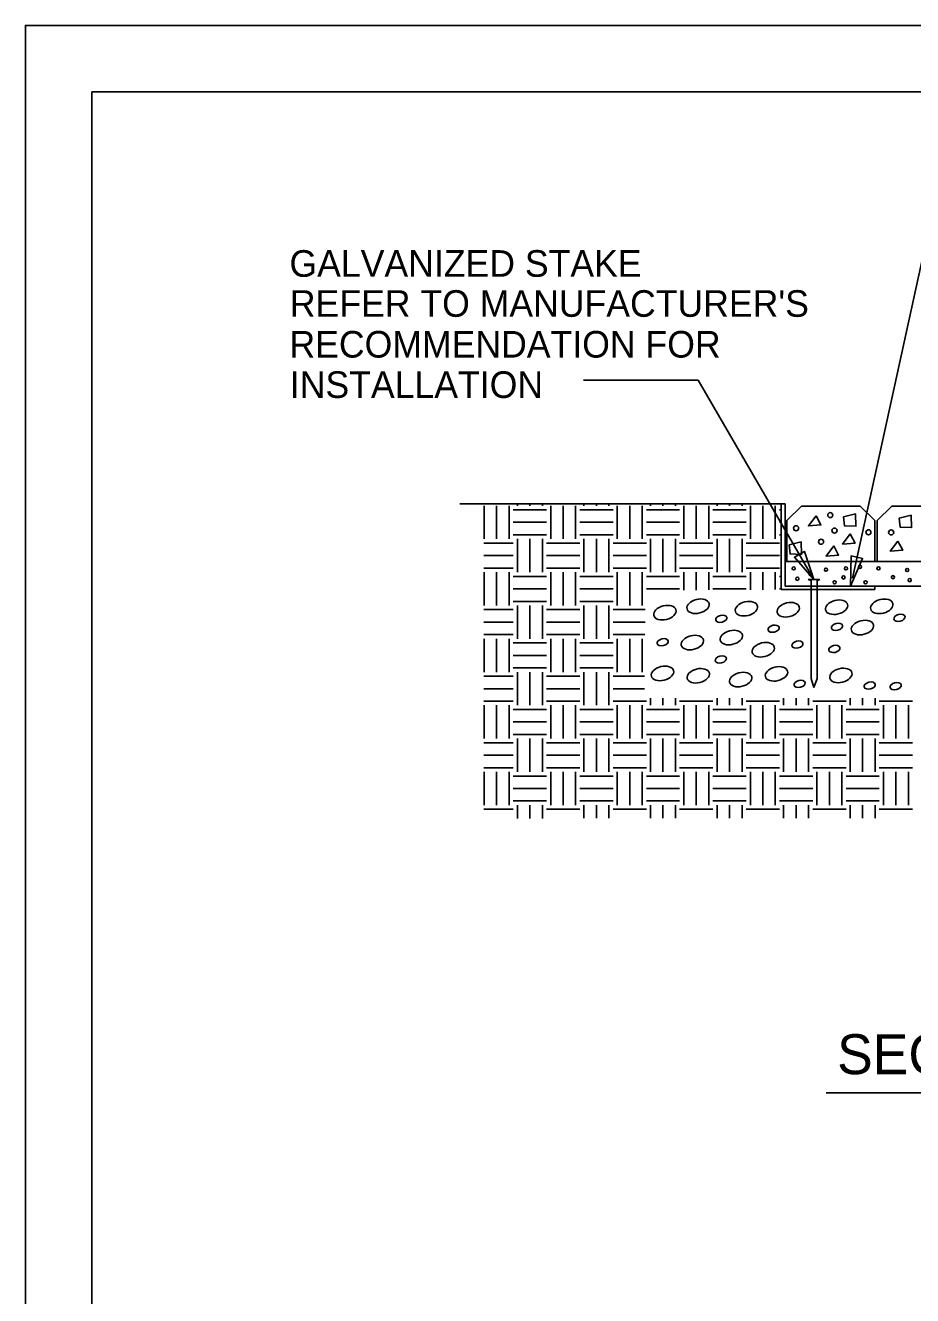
# Model space of a CAD drawing. Extents: x 0 to 8.5, y 0 to 11.
# Drawn here: x 0 to 3.332, y 6.228 to 11 of the extents above; entities that cross this region are included whole.
import ezdxf

# ---------------------------------------------------------------- set-up
doc = ezdxf.new("R2010")
doc.units = 0
for name, color, linetype in [('1', 7, 'Continuous'), ('CONCRETE', 7, 'Continuous'), ('SHEET BORDER', 7, 'Continuous'), ('SHEET INDEX', 7, 'Continuous'), ('SHEET TRIM BORDER', 7, 'Continuous'), ('TEXT', 7, 'Continuous')]:
    doc.layers.add(name, color=color, linetype=linetype)

msp = doc.modelspace()

# ---------------------------------------------------------------- linework, layer by layer
at = {"layer": '1'}
for centre, major_axis in [((2.5266, 8.8179), (0.0416, 0.0103)), ((2.7084, 8.8086), (0.0416, 0.0103)), ((2.8651, 8.8048), (0.0416, 0.0103)), ((3.0467, 8.8143), (0.0416, 0.0103)), ((3.2167, 8.8175), (0.0416, 0.0103)), ((2.4019, 8.7938), (0.0416, 0.0103)), ((2.6137, 8.771), (0.0208, 0.0051)), ((3.2831, 8.7742), (0.0208, 0.0051)), ((2.8104, 8.7336), (0.0208, 0.0051)), ((3.0484, 8.7404), (0.0208, 0.0051)), ((3.144, 8.7377), (0.0416, 0.0103)), ((2.3935, 8.6826), (0.0208, 0.0051)), ((2.5051, 8.6815), (0.0416, 0.0103)), ((2.6513, 8.7002), (0.0416, 0.0103)), ((2.7714, 8.6545), (0.0416, 0.0103)), ((2.8999, 8.6737), (0.0208, 0.0051)), ((3.0384, 8.6574), (0.0208, 0.0051)), ((2.393, 8.5656), (0.0416, 0.0103)), ((2.612, 8.618), (0.0208, 0.0051)), ((2.8211, 8.5639), (0.0416, 0.0103)), ((2.5273, 8.5566), (0.0416, 0.0103)), ((2.6863, 8.5424), (0.0416, 0.0103)), ((3.0629, 8.5578), (0.0416, 0.0103)), ((2.9078, 8.526), (0.0208, 0.0051)), ((3.1713, 8.5197), (0.0208, 0.0051)), ((3.2685, 8.5178), (0.0208, 0.0051))]:
    msp.add_ellipse(centre, major_axis=major_axis, ratio=0.608781, dxfattribs=at)
at = {"layer": 'CONCRETE'}
for p, q in [((2.8393, 9.2024), (1.6313, 9.2024)), ((2.8393, 8.8804), (2.8393, 9.2024)), ((2.8393, 9.2024), (2.8533, 9.2024)), ((2.8533, 9.2024), (2.8533, 8.8934)), ((3.1903, 8.8804), (2.8393, 8.8804)), ((2.8533, 8.8934), (3.1903, 8.8934)), ((2.9403, 8.9184), (2.9843, 8.9184)), ((2.9843, 8.9184), (2.9403, 8.9184)), ((2.9403, 8.9184), (2.9513, 8.9143)), ((2.9513, 8.5464), (2.9513, 8.9143)), ((2.9513, 8.9143), (2.9513, 8.8934)), ((2.9733, 8.9143), (2.9843, 8.9184)), ((2.9733, 8.9143), (2.9733, 8.5464)), ((2.9733, 8.8934), (2.9733, 8.9079)), ((3.1903, 8.8934), (3.1903, 8.8804))]:
    msp.add_line(p, q, dxfattribs=at)
for points in [[(3.1903, 8.9854), (3.1903, 9.1394), (3.1353, 9.1944), (2.9153, 9.1944), (2.8603, 9.1394), (2.8603, 8.9854), (3.1903, 8.9854)], [(3.1993, 8.9854), (3.1993, 9.1394), (3.2543, 9.1944), (3.8223, 9.1944), (3.8773, 9.1394), (3.8773, 8.9854), (3.1993, 8.9854)], [(2.8533, 8.9854), (5.2403, 8.9854), (5.2403, 8.8934), (2.8533, 8.8934), (2.8533, 8.9854)], [(2.9513, 8.8934), (2.8533, 8.8934), (2.8533, 8.9854)], [(2.8533, 8.9854), (5.2403, 8.9854), (5.2403, 8.8934), (2.9733, 8.8934)]]:
    msp.add_lwpolyline(points, dxfattribs=at)
for points in [[(3.1183, 9.1654), (3.1193, 9.1184), (3.0763, 9.1204), (3.0733, 9.1544)], [(2.9703, 9.1574), (2.9413, 9.1194), (2.9883, 9.1234)], [(3.3273, 9.1604), (3.3283, 9.1134), (3.2853, 9.1154), (3.2823, 9.1494)], [(3.0983, 9.0894), (3.0693, 9.0514), (3.1163, 9.0554)], [(2.9143, 9.0594), (2.9153, 9.0124), (2.8723, 9.0144), (2.8693, 9.0484)], [(3.0363, 9.0444), (3.0073, 9.0064), (3.0543, 9.0104)], [(3.2773, 9.0624), (3.2483, 9.0244), (3.2953, 9.0284)]]:
    msp.add_lwpolyline(points, close=True, dxfattribs=at)
for centre, radius in [((3.0232, 9.1602), 0.00951), ((2.8945, 9.1107), 0.00951), ((2.9885, 9.0604), 0.00951), ((3.0391, 9.1022), 0.00951), ((3.1666, 9.0956), 0.00951), ((3.2519, 9.0952), 0.00951), ((3.1351, 8.966), 0.0059), ((2.8858, 8.96), 0.0059), ((2.8996, 8.9211), 0.0059), ((2.9488, 8.9394), 0.0059), ((3.0068, 8.9551), 0.0059), ((3.0728, 8.9261), 0.0059), ((3.0819, 8.96), 0.0059), ((3.2041, 8.96), 0.0059), ((3.2585, 8.9273), 0.0059), ((3.3118, 8.9539), 0.0059), ((3.0395, 8.908), 0.0059), ((3.1557, 8.908), 0.0059), ((3.3216, 8.9161), 0.0059)]:
    msp.add_circle(centre, radius, dxfattribs=at)
at = {"layer": 'SHEET BORDER'}
msp.add_lwpolyline([(8.25, 10.75), (0.25, 10.75), (0.25, 0.25), (8.25, 0.25)], close=True, dxfattribs=at)
at = {"layer": 'SHEET INDEX'}
for p, q in [((1.723, 9.0707), (1.723, 9.1957)), ((1.7698, 9.0707), (1.7698, 9.1957)), ((1.8167, 9.0707), (1.8167, 9.1957)), ((1.8323, 9.1801), (1.9573, 9.1801)), ((1.848, 9.1957), (1.848, 9.2024)), ((1.8948, 9.1957), (1.8948, 9.2024)), ((1.9417, 9.1957), (1.9417, 9.2024)), ((1.973, 9.0707), (1.973, 9.1957)), ((2.0198, 9.0707), (2.0198, 9.1957)), ((2.0667, 9.0707), (2.0667, 9.1957)), ((2.0823, 9.1801), (2.2073, 9.1801)), ((2.098, 9.1957), (2.098, 9.2024)), ((2.1448, 9.1957), (2.1448, 9.2024)), ((2.1917, 9.1957), (2.1917, 9.2024)), ((2.223, 9.0707), (2.223, 9.1957)), ((2.2698, 9.0707), (2.2698, 9.1957)), ((2.3167, 9.0707), (2.3167, 9.1957)), ((2.3323, 9.1801), (2.4573, 9.1801)), ((2.348, 9.1957), (2.348, 9.2024)), ((2.3948, 9.1957), (2.3948, 9.2024)), ((2.4417, 9.1957), (2.4417, 9.2024)), ((2.473, 9.0707), (2.473, 9.1957)), ((2.5198, 9.0707), (2.5198, 9.1957)), ((2.5667, 9.0707), (2.5667, 9.1957)), ((2.5823, 9.1801), (2.7073, 9.1801)), ((2.598, 9.1957), (2.598, 9.2024)), ((2.6448, 9.1957), (2.6448, 9.2024)), ((2.6917, 9.1957), (2.6917, 9.2024)), ((2.723, 9.0707), (2.723, 9.1957)), ((2.7698, 9.0707), (2.7698, 9.1957)), ((2.8167, 9.0707), (2.8167, 9.1957)), ((2.8323, 9.1801), (2.8393, 9.1801)), ((1.8323, 9.1332), (1.9573, 9.1332)), ((2.0823, 9.1332), (2.2073, 9.1332)), ((2.3323, 9.1332), (2.4573, 9.1332)), ((2.5823, 9.1332), (2.7073, 9.1332)), ((2.8323, 9.1332), (2.8393, 9.1332)), ((1.8323, 9.0863), (1.9573, 9.0863)), ((1.848, 8.9457), (1.848, 9.0707)), ((1.8948, 8.9457), (1.8948, 9.0707)), ((1.9417, 8.9457), (1.9417, 9.0707)), ((2.0823, 9.0863), (2.2073, 9.0863)), ((2.098, 8.9457), (2.098, 9.0707)), ((2.1448, 8.9457), (2.1448, 9.0707)), ((2.1917, 8.9457), (2.1917, 9.0707)), ((2.3323, 9.0863), (2.4573, 9.0863)), ((2.348, 8.9457), (2.348, 9.0707)), ((2.3948, 8.9457), (2.3948, 9.0707)), ((2.4417, 8.9457), (2.4417, 9.0707)), ((2.5823, 9.0863), (2.7073, 9.0863)), ((2.598, 8.9457), (2.598, 9.0707)), ((2.6448, 8.9457), (2.6448, 9.0707)), ((2.6917, 8.9457), (2.6917, 9.0707)), ((2.8323, 9.0863), (2.8393, 9.0863)), ((1.7222, 9.0551), (1.8323, 9.0551)), ((1.9573, 9.0551), (2.0823, 9.0551)), ((2.2073, 9.0551), (2.3323, 9.0551)), ((2.4573, 9.0551), (2.5823, 9.0551)), ((2.7073, 9.0551), (2.8323, 9.0551)), ((1.7221, 9.0082), (1.8323, 9.0082)), ((1.9573, 9.0082), (2.0823, 9.0082)), ((2.2073, 9.0082), (2.3323, 9.0082)), ((2.4573, 9.0082), (2.5823, 9.0082)), ((2.7073, 9.0082), (2.8323, 9.0082)), ((1.7221, 8.9613), (1.8323, 8.9613)), ((1.723, 8.8207), (1.723, 8.9457)), ((1.7698, 8.8207), (1.7698, 8.9457)), ((1.8167, 8.8207), (1.8167, 8.9457)), ((1.8323, 8.9301), (1.9573, 8.9301)), ((1.9573, 8.9613), (2.0823, 8.9613)), ((1.973, 8.8207), (1.973, 8.9457)), ((2.0198, 8.8207), (2.0198, 8.9457)), ((2.0667, 8.8207), (2.0667, 8.9457)), ((2.0823, 8.9301), (2.2073, 8.9301)), ((2.2073, 8.9613), (2.3323, 8.9613)), ((2.223, 8.8207), (2.223, 8.9457)), ((2.2698, 8.8207), (2.2698, 8.9457)), ((2.3167, 8.8207), (2.3167, 8.9457)), ((2.3323, 8.9301), (2.4573, 8.9301)), ((2.4573, 8.9613), (2.5823, 8.9613)), ((2.473, 8.8786), (2.473, 8.9457)), ((2.5198, 8.8788), (2.5198, 8.9457)), ((2.5667, 8.879), (2.5667, 8.9457)), ((2.5823, 8.9301), (2.7073, 8.9301)), ((2.7073, 8.9613), (2.8323, 8.9613)), ((2.723, 8.8798), (2.723, 8.9457)), ((2.7698, 8.8801), (2.7698, 8.9457)), ((2.8167, 8.8803), (2.8167, 8.9457)), ((2.8323, 8.9301), (2.8393, 8.9301)), ((1.8323, 8.8832), (1.9573, 8.8832)), ((2.0823, 8.8832), (2.2073, 8.8832)), ((2.3323, 8.8832), (2.4573, 8.8832)), ((2.5823, 8.8832), (2.7073, 8.8832)), ((2.8323, 8.8832), (2.8393, 8.8832)), ((1.8323, 8.8363), (1.9573, 8.8363)), ((2.0823, 8.8363), (2.2073, 8.8363)), ((1.722, 8.8051), (1.8323, 8.8051)), ((1.848, 8.6957), (1.848, 8.8207)), ((1.8948, 8.6957), (1.8948, 8.8207)), ((1.9417, 8.6957), (1.9417, 8.8207)), ((1.9573, 8.8051), (2.0823, 8.8051)), ((2.098, 8.6957), (2.098, 8.8207)), ((2.1448, 8.6957), (2.1448, 8.8207)), ((2.1917, 8.6957), (2.1917, 8.8207)), ((2.2073, 8.8051), (2.3279, 8.8051)), ((1.722, 8.7582), (1.8323, 8.7582)), ((1.9573, 8.7582), (2.0823, 8.7582)), ((2.2073, 8.7582), (2.3275, 8.7582)), ((1.722, 8.7113), (1.8323, 8.7113)), ((1.723, 8.5707), (1.723, 8.6957)), ((1.7698, 8.5707), (1.7698, 8.6957)), ((1.8167, 8.5707), (1.8167, 8.6957)), ((1.9573, 8.7113), (2.0823, 8.7113)), ((1.973, 8.5707), (1.973, 8.6957)), ((2.0198, 8.5707), (2.0198, 8.6957)), ((2.0667, 8.5707), (2.0667, 8.6957)), ((2.2073, 8.7113), (2.327, 8.7113)), ((2.223, 8.5707), (2.223, 8.6957)), ((2.2698, 8.5707), (2.2698, 8.6957)), ((2.3167, 8.5707), (2.3167, 8.6957)), ((1.8323, 8.6801), (1.9573, 8.6801)), ((2.0823, 8.6801), (2.2073, 8.6801)), ((1.8323, 8.6332), (1.9573, 8.6332)), ((2.0823, 8.6332), (2.2073, 8.6332)), ((1.7219, 8.5551), (1.8323, 8.5551)), ((1.8323, 8.5863), (1.9573, 8.5863)), ((1.848, 8.4457), (1.848, 8.5707)), ((1.8948, 8.4457), (1.8948, 8.5707)), ((1.9417, 8.4457), (1.9417, 8.5707)), ((1.9573, 8.5551), (2.0823, 8.5551)), ((2.0823, 8.5863), (2.2073, 8.5863)), ((2.098, 8.4457), (2.098, 8.5707)), ((2.1448, 8.4457), (2.1448, 8.5707)), ((2.1917, 8.4457), (2.1917, 8.5707)), ((2.2073, 8.5551), (2.3256, 8.5551)), ((1.7219, 8.5082), (1.8323, 8.5082)), ((1.9573, 8.5082), (2.0823, 8.5082)), ((2.2073, 8.5082), (2.3251, 8.5082)), ((1.7218, 8.4613), (1.8323, 8.4613)), ((1.9573, 8.4613), (2.0823, 8.4613)), ((2.2073, 8.4613), (2.3323, 8.4613)), ((2.348, 8.4457), (2.348, 8.4728)), ((2.3948, 8.4457), (2.3948, 8.4728)), ((2.4417, 8.4457), (2.4417, 8.4728)), ((2.4573, 8.4613), (2.5823, 8.4613)), ((2.598, 8.4457), (2.598, 8.4727)), ((2.6448, 8.4457), (2.6448, 8.4727)), ((2.6917, 8.4457), (2.6917, 8.4727)), ((2.7073, 8.4613), (2.8323, 8.4613)), ((2.848, 8.4457), (2.848, 8.4726)), ((2.8948, 8.4457), (2.8948, 8.4726)), ((2.9417, 8.4457), (2.9417, 8.4725)), ((2.9573, 8.4613), (3.0823, 8.4613)), ((3.098, 8.4457), (3.098, 8.4725)), ((3.1448, 8.4457), (3.1448, 8.4724)), ((3.1917, 8.4457), (3.1917, 8.4724)), ((3.2073, 8.4613), (3.3323, 8.4613)), ((1.723, 8.3207), (1.723, 8.4457)), ((1.7698, 8.3207), (1.7698, 8.4457)), ((1.8167, 8.3207), (1.8167, 8.4457)), ((1.8323, 8.4301), (1.9573, 8.4301)), ((1.973, 8.3207), (1.973, 8.4457)), ((2.0198, 8.3207), (2.0198, 8.4457)), ((2.0667, 8.3207), (2.0667, 8.4457)), ((2.0823, 8.4301), (2.2073, 8.4301)), ((2.223, 8.3207), (2.223, 8.4457)), ((2.2698, 8.3207), (2.2698, 8.4457)), ((2.3167, 8.3207), (2.3167, 8.4457)), ((2.3323, 8.4301), (2.4573, 8.4301)), ((2.473, 8.3207), (2.473, 8.4457)), ((2.5198, 8.3207), (2.5198, 8.4457)), ((2.5667, 8.3207), (2.5667, 8.4457)), ((2.5823, 8.4301), (2.7073, 8.4301)), ((2.723, 8.3207), (2.723, 8.4457)), ((2.7698, 8.3207), (2.7698, 8.4457)), ((2.8167, 8.3207), (2.8167, 8.4457)), ((2.8323, 8.4301), (2.9573, 8.4301)), ((2.973, 8.3207), (2.973, 8.4457)), ((3.0198, 8.3207), (3.0198, 8.4457)), ((3.0667, 8.3207), (3.0667, 8.4457)), ((3.0823, 8.4301), (3.2073, 8.4301)), ((3.223, 8.3207), (3.223, 8.4457)), ((3.2698, 8.3207), (3.2698, 8.4457)), ((3.3167, 8.3207), (3.3167, 8.4457)), ((1.8323, 8.3832), (1.9573, 8.3832)), ((2.0823, 8.3832), (2.2073, 8.3832)), ((2.3323, 8.3832), (2.4573, 8.3832)), ((2.5823, 8.3832), (2.7073, 8.3832)), ((2.8323, 8.3832), (2.9573, 8.3832)), ((3.0823, 8.3832), (3.2073, 8.3832)), ((1.7217, 8.3051), (1.8323, 8.3051)), ((1.8323, 8.3363), (1.9573, 8.3363)), ((1.848, 8.1957), (1.848, 8.3207)), ((1.8948, 8.1957), (1.8948, 8.3207)), ((1.9417, 8.1957), (1.9417, 8.3207)), ((1.9573, 8.3051), (2.0823, 8.3051)), ((2.0823, 8.3363), (2.2073, 8.3363)), ((2.098, 8.1957), (2.098, 8.3207)), ((2.1448, 8.1957), (2.1448, 8.3207)), ((2.1917, 8.1957), (2.1917, 8.3207)), ((2.2073, 8.3051), (2.3323, 8.3051)), ((2.3323, 8.3363), (2.4573, 8.3363)), ((2.348, 8.1957), (2.348, 8.3207)), ((2.3948, 8.1957), (2.3948, 8.3207)), ((2.4417, 8.1957), (2.4417, 8.3207)), ((2.4573, 8.3051), (2.5823, 8.3051)), ((2.5823, 8.3363), (2.7073, 8.3363)), ((2.598, 8.1957), (2.598, 8.3207)), ((2.6448, 8.1957), (2.6448, 8.3207)), ((2.6917, 8.1957), (2.6917, 8.3207)), ((2.7073, 8.3051), (2.8323, 8.3051)), ((2.8323, 8.3363), (2.9573, 8.3363)), ((2.848, 8.1957), (2.848, 8.3207)), ((2.8948, 8.1957), (2.8948, 8.3207)), ((2.9417, 8.1957), (2.9417, 8.3207)), ((2.9573, 8.3051), (3.0823, 8.3051)), ((3.0823, 8.3363), (3.2073, 8.3363)), ((3.098, 8.1957), (3.098, 8.3207)), ((3.1448, 8.1957), (3.1448, 8.3207)), ((3.1917, 8.1957), (3.1917, 8.3207)), ((3.2073, 8.3051), (3.3323, 8.3051)), ((1.7217, 8.2582), (1.8323, 8.2582)), ((1.9573, 8.2582), (2.0823, 8.2582)), ((2.2073, 8.2582), (2.3323, 8.2582)), ((2.4573, 8.2582), (2.5823, 8.2582)), ((2.7073, 8.2582), (2.8323, 8.2582)), ((2.9573, 8.2582), (3.0823, 8.2582)), ((3.2073, 8.2582), (3.3323, 8.2582)), ((1.7217, 8.2113), (1.8323, 8.2113)), ((1.9573, 8.2113), (2.0823, 8.2113)), ((2.2073, 8.2113), (2.3323, 8.2113)), ((2.4573, 8.2113), (2.5823, 8.2113)), ((2.7073, 8.2113), (2.8323, 8.2113)), ((2.9573, 8.2113), (3.0823, 8.2113)), ((3.2073, 8.2113), (3.3323, 8.2113)), ((1.723, 8.0707), (1.723, 8.1957)), ((1.7698, 8.0707), (1.7698, 8.1957)), ((1.8167, 8.0707), (1.8167, 8.1957)), ((1.8323, 8.1801), (1.9573, 8.1801)), ((1.973, 8.0707), (1.973, 8.1957)), ((2.0198, 8.0707), (2.0198, 8.1957)), ((2.0667, 8.0707), (2.0667, 8.1957)), ((2.0823, 8.1801), (2.2073, 8.1801)), ((2.223, 8.0707), (2.223, 8.1957)), ((2.2698, 8.0707), (2.2698, 8.1957)), ((2.3167, 8.0707), (2.3167, 8.1957)), ((2.3323, 8.1801), (2.4573, 8.1801)), ((2.473, 8.0707), (2.473, 8.1957)), ((2.5198, 8.0707), (2.5198, 8.1957)), ((2.5667, 8.0707), (2.5667, 8.1957)), ((2.5823, 8.1801), (2.7073, 8.1801)), ((2.723, 8.0707), (2.723, 8.1957)), ((2.7698, 8.0707), (2.7698, 8.1957)), ((2.8167, 8.0707), (2.8167, 8.1957)), ((2.8323, 8.1801), (2.9573, 8.1801)), ((2.973, 8.0707), (2.973, 8.1957)), ((3.0198, 8.0707), (3.0198, 8.1957)), ((3.0667, 8.0707), (3.0667, 8.1957)), ((3.0823, 8.1801), (3.2073, 8.1801)), ((3.223, 8.0707), (3.223, 8.1957)), ((3.2698, 8.0707), (3.2698, 8.1957)), ((3.3167, 8.0707), (3.3167, 8.1957)), ((1.8323, 8.1332), (1.9573, 8.1332)), ((2.0823, 8.1332), (2.2073, 8.1332)), ((2.3323, 8.1332), (2.4573, 8.1332)), ((2.5823, 8.1332), (2.7073, 8.1332)), ((2.8323, 8.1332), (2.9573, 8.1332)), ((3.0823, 8.1332), (3.2073, 8.1332)), ((1.8323, 8.0863), (1.9573, 8.0863)), ((1.848, 8.0211), (1.848, 8.0707)), ((1.8948, 8.0211), (1.8948, 8.0707)), ((1.9417, 8.0211), (1.9417, 8.0707)), ((2.0823, 8.0863), (2.2073, 8.0863)), ((2.098, 8.0213), (2.098, 8.0707)), ((2.1448, 8.0213), (2.1448, 8.0707)), ((2.1917, 8.0213), (2.1917, 8.0707)), ((2.3323, 8.0863), (2.4573, 8.0863)), ((2.348, 8.0215), (2.348, 8.0707)), ((2.3948, 8.0215), (2.3948, 8.0707)), ((2.4417, 8.0216), (2.4417, 8.0707)), ((2.5823, 8.0863), (2.7073, 8.0863)), ((2.598, 8.0217), (2.598, 8.0707)), ((2.6448, 8.0217), (2.6448, 8.0707)), ((2.6917, 8.0218), (2.6917, 8.0707)), ((2.8323, 8.0863), (2.9573, 8.0863)), ((2.848, 8.0219), (2.848, 8.0707)), ((2.8948, 8.0219), (2.8948, 8.0707)), ((2.9417, 8.022), (2.9417, 8.0707)), ((3.0823, 8.0863), (3.2073, 8.0863)), ((3.098, 8.0221), (3.098, 8.0707)), ((3.1448, 8.0221), (3.1448, 8.0707)), ((3.1917, 8.0222), (3.1917, 8.0707)), ((1.7216, 8.0551), (1.8323, 8.0551)), ((1.9573, 8.0551), (2.0823, 8.0551)), ((2.2073, 8.0551), (2.3323, 8.0551)), ((2.4573, 8.0551), (2.5823, 8.0551)), ((2.7073, 8.0551), (2.8323, 8.0551)), ((2.9573, 8.0551), (3.0823, 8.0551)), ((3.2073, 8.0551), (3.3323, 8.0551))]:
    msp.add_line(p, q, dxfattribs=at)
msp.add_lwpolyline([(2.8533, 8.8944), (2.8543, 8.8934)], dxfattribs=at)
at = {"layer": 'SHEET TRIM BORDER'}
msp.add_lwpolyline([(8.5, 11), (0, 11), (0, 0), (8.5, 0)], close=True, dxfattribs=at)
at = {"layer": 'TEXT'}
for p, q in [((3.1063, 8.9234), (3.4198, 10.3539)), ((2.5272, 9.6672), (2.0959, 9.6672)), ((2.9513, 8.5464), (2.9612, 8.5127)), ((2.9612, 8.5127), (2.9733, 8.5464)), ((3.0081, 6.9899), (4.1539, 6.9899))]:
    msp.add_line(p, q, dxfattribs=at)
msp.add_lwpolyline([(2.9618, 8.9184), (2.5272, 9.6672)], dxfattribs=at)
for points in [[(2.9618, 8.9184), (2.9262, 9.0238), (2.8885, 9.0022)], [(3.0996, 8.8938), (3.1446, 8.9968), (3.1016, 9.0068)]]:
    msp.add_lwpolyline(points, close=True, dxfattribs=at)

# ---------------------------------------------------------------- texts
for s, height, p in [('GALVANIZED STAKE', 0.100002, (0.9918, 10.0556)), ("REFER TO MANUFACTURER'S", 0.100002, (0.9932, 9.9052)), ('RECOMMENDATION FOR', 0.100002, (0.9918, 9.7521)), ('INSTALLATION', 0.100002, (0.9932, 9.6004)), ('SECTION 1', 0.15, (3.0489, 7.06))]:
    msp.add_text(s, height=height, dxfattribs=at).set_placement(p)

doc.saveas('drawing.dxf')
